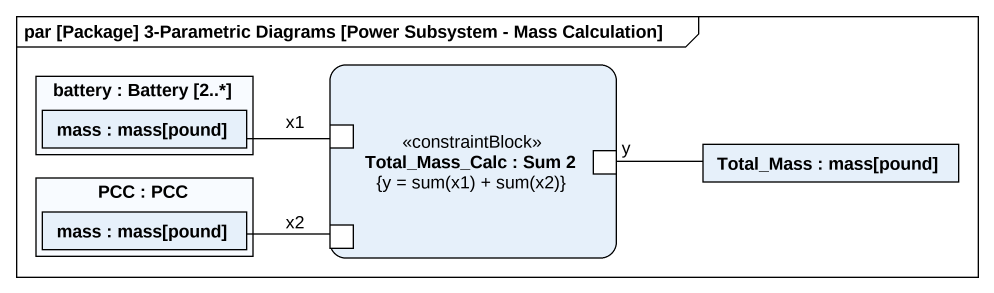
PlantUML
@startuml
mainframe par [Package] 3-Parametric Diagrams [Power Subsystem - Mass Calculation]
rectangle "battery : Battery [2..*]" as battery {
  rectangle "mass : mass[pound]" as mass
}
rectangle "Total_Mass_Calc : Sum 2\n{y = sum(x1) + sum(x2)}" as Total_Mass_Calc <<constraintBlock>> {
  port x1
  port y
  port x2
}
rectangle "PCC : PCC" as PCC {
  rectangle "mass : mass[pound]" as mass_2
}
rectangle "Total_Mass : mass[pound]" as Total_Mass
x1 -left- mass
Total_Mass -left- y
x2 -left- mass_2
@enduml
